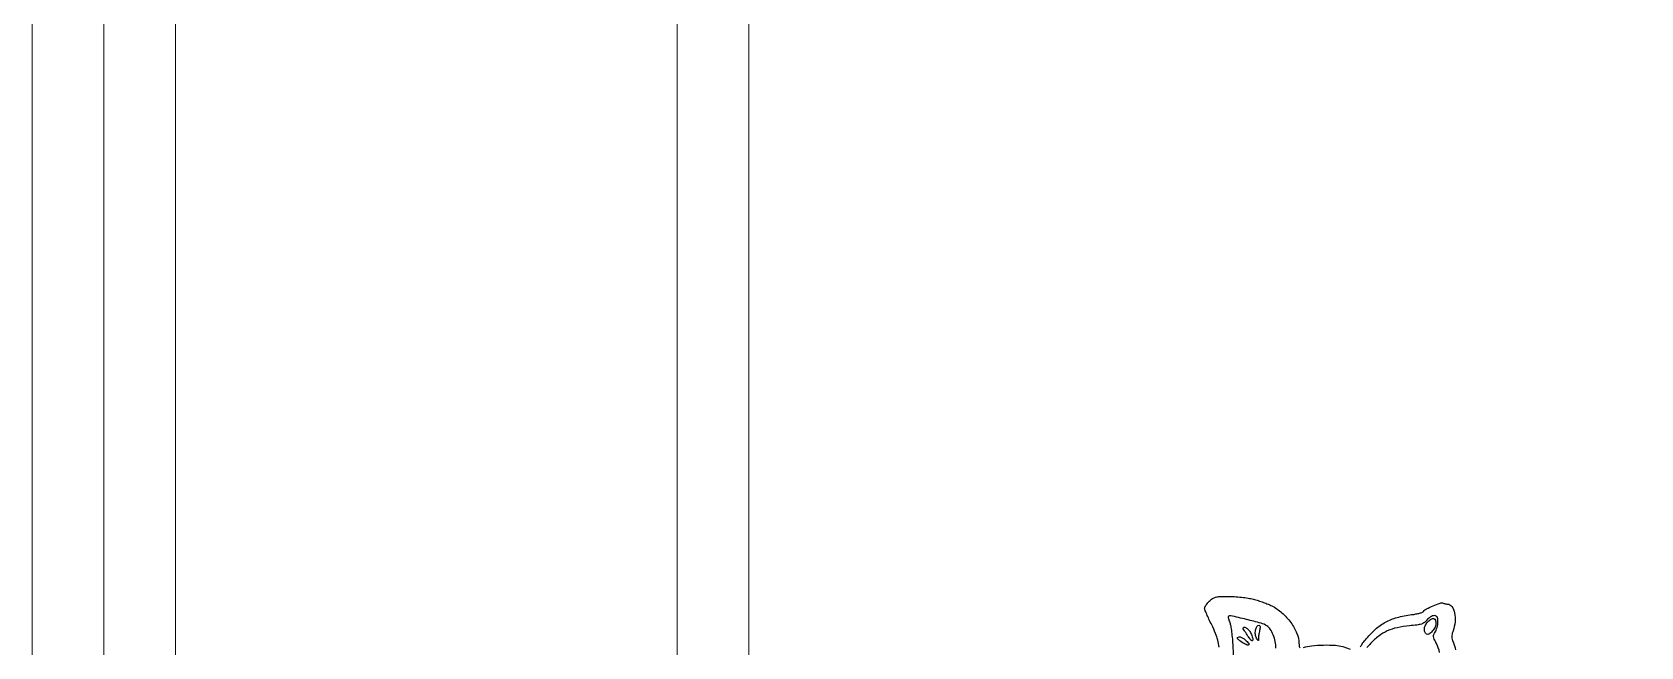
# Model space of a CAD drawing. Header units: millimetres. Extents: x 56222 to 3066687, y -650199 to -121287.
# Drawn here: x 137788.18 to 137810.62, y -183389.49 to -183380.92 of the extents above; entities that cross this region are included whole.
import ezdxf

# ---------------------------------------------------------------- set-up
doc = ezdxf.new("R2010")
doc.units = ezdxf.units.MM
doc.header["$MEASUREMENT"] = 0
doc.layers.add('FURNITURE', color=32, linetype='Continuous', lineweight=9)

msp = doc.modelspace()

# ---------------------------------------------------------------- linework, layer by layer
at = {"transparency": 33554630}
for points in [[(137804.739, -183389.498, 0.033631), (137804.72, -183389.397, 0.036655), (137804.689, -183389.305, 0.015736), (137804.635, -183389.186, -0.006027), (137804.597, -183389.107, -0.008318), (137804.565, -183389.035, -0.005628), (137804.54, -183388.974, -0.095043), (137804.536, -183388.953, -0.120955), (137804.54, -183388.936, -0.026838), (137804.555, -183388.91, -0.026387), (137804.577, -183388.882, -0.022771), (137804.602, -183388.854, -0.05281), (137804.646, -183388.819, -0.08236), (137804.69, -183388.799, -0.051364), (137804.752, -183388.79, -0.010096), (137804.865, -183388.788, -0.016829), (137804.952, -183388.791, -0.011637), (137805.05, -183388.8, -0.011749), (137805.144, -183388.813, -0.023493), (137805.217, -183388.828, -0.012918), (137805.284, -183388.848, -0.009657), (137805.356, -183388.872, -0.009777), (137805.423, -183388.898, -0.021888), (137805.473, -183388.92, -0.064347), (137805.615, -183389.018, -0.053373), (137805.739, -183389.154, -0.055932), (137805.824, -183389.305, -0.099722), (137805.853, -183389.443, 0.022257), (137805.856, -183389.487, 0.181722), (137805.864, -183389.504, 0.233386)], [(137806.71, -183389.494, -0.045473), (137806.735, -183389.452, -0.0147), (137806.78, -183389.394, -0.037098), (137806.919, -183389.248, -0.059293), (137807.06, -183389.148, -0.058566), (137807.221, -183389.083, -0.035217), (137807.425, -183389.043, 0.014792), (137807.484, -183389.034, 0.02026), (137807.536, -183389.022, 0.017482), (137807.578, -183389.009, 0.172381), (137807.592, -183388.997, -0.136564), (137807.63, -183388.963, -0.019614), (137807.724, -183388.919, -0.01818), (137807.822, -183388.882, -0.169199), (137807.867, -183388.883, 0.017587), (137807.882, -183388.888, 0.014797), (137807.899, -183388.892, 0.015052), (137807.914, -183388.895, 0.039408), (137807.925, -183388.896, -0.251679), (137807.985, -183388.928, -0.095722), (137808.023, -183389.018, -0.072424), (137808.03, -183389.142, -0.062349), (137808.002, -183389.27, 0.029551), (137807.99, -183389.315, 0.055049), (137807.986, -183389.353, 0.060847), (137807.99, -183389.388, 0.045462), (137808.003, -183389.424, -0.059776), (137808.038, -183389.534, -0.02274)], [(137805.531, -183389.509, 0.049953), (137805.521, -183389.416, 0.0466), (137805.494, -183389.324, 0.04988), (137805.453, -183389.247, 0.101107), (137805.404, -183389.199, 0.078308), (137805.325, -183389.163, 0.007337), (137805.119, -183389.11, 0.003462), (137804.9, -183389.058, 0.257912), (137804.866, -183389.068, 0.247831), (137804.864, -183389.075, 0.013987), (137804.869, -183389.097, 0.018811), (137804.876, -183389.124, 0.012446), (137804.887, -183389.154, -0.050375), (137804.9, -183389.2, -0.009602), (137804.912, -183389.284, -0.010154), (137804.923, -183389.384, -0.009181), (137804.93, -183389.487, 0.005557), (137804.943, -183389.706, 0.044291)], [(137807.814, -183389.573, 0.071957), (137807.771, -183389.447, -0.014349), (137807.741, -183389.384, -0.07672), (137807.731, -183389.348, -0.122897), (137807.735, -183389.319, -0.063539), (137807.753, -183389.287, 0.062504), (137807.767, -183389.261, 0.029857), (137807.779, -183389.224, 0.029033), (137807.788, -183389.184, 0.036563), (137807.791, -183389.146, 0.025444), (137807.788, -183389.101, 0.106828), (137807.78, -183389.075, 0.169856), (137807.764, -183389.062, 0.092851), (137807.739, -183389.057, 0.094891), (137807.715, -183389.062, 0.044234), (137807.688, -183389.076, 0.041678), (137807.66, -183389.096, 0.045635), (137807.637, -183389.12, -0.073053), (137807.603, -183389.153, -0.074705), (137807.561, -183389.174, -0.046328), (137807.498, -183389.188, -0.011376), (137807.394, -183389.199, 0.032397), (137807.223, -183389.225, 0.053585), (137807.085, -183389.27, 0.057144), (137806.966, -183389.342, 0.043209), (137806.853, -183389.445, -0.013335), (137806.798, -183389.503, -0.04379)], [(137805.914, -183389.501, -0.05398), (137806.029, -183389.477, -0.019088), (137806.196, -183389.467, -0.018477), (137806.361, -183389.47, -0.06777), (137806.464, -183389.489), (137806.567, -183389.524)]]:
    msp.add_lwpolyline(points, format="xyb", dxfattribs=at)
for points in [[(137807.764, -183389.163, -0.116971), (137807.751, -183389.217, -0.060626), (137807.713, -183389.274, -0.066025), (137807.667, -183389.315, -0.296421), (137807.634, -183389.315, -0.176206), (137807.609, -183389.284, -0.113123), (137807.604, -183389.237, -0.090758), (137807.621, -183389.185, -0.073215), (137807.657, -183389.137, -0.061111), (137807.699, -183389.104, -0.19875), (137807.733, -183389.099, -0.248025), (137807.756, -183389.119, -0.088936)], [(137805.105, -183389.397, -0.02357), (137805.151, -183389.443, -0.361051), (137805.152, -183389.463, -0.351039), (137805.132, -183389.468, -0.023194), (137805.074, -183389.439, -0.01755), (137805.043, -183389.42, -0.024503), (137805.017, -183389.401, -0.02252), (137804.998, -183389.383, -0.199272), (137804.993, -183389.373, -0.308783), (137805.004, -183389.357, -0.14991), (137805.03, -183389.355, -0.080567), (137805.068, -183389.369, -0.050049)], [(137805.167, -183389.278, -0.034941), (137805.183, -183389.305, -0.027909), (137805.196, -183389.336, -0.028696), (137805.205, -183389.366, -0.061312), (137805.208, -183389.39, -0.145523), (137805.204, -183389.406, -0.425157), (137805.193, -183389.408, -0.07988), (137805.174, -183389.389, -0.010118), (137805.141, -183389.342, -0.005353), (137805.115, -183389.303, -0.007878), (137805.094, -183389.268, -0.0042), (137805.076, -183389.239, -0.132392), (137805.074, -183389.231, -0.365614), (137805.084, -183389.219, -0.162108), (137805.106, -183389.222, -0.073672), (137805.138, -183389.244, -0.047916)], [(137805.306, -183389.252, 0.016654), (137805.3, -183389.279, 0.011036), (137805.294, -183389.311, 0.011113), (137805.29, -183389.341, 0.021155), (137805.289, -183389.366, -0.006278), (137805.287, -183389.401, -0.35491), (137805.284, -183389.405, -0.304455), (137805.278, -183389.403, -0.005349), (137805.259, -183389.371, -0.113314), (137805.244, -183389.322, -0.065436), (137805.247, -183389.26, -0.072965), (137805.265, -183389.208, -0.280391), (137805.293, -183389.192, -0.211046), (137805.303, -183389.196, -0.131358), (137805.31, -183389.208, -0.081066), (137805.311, -183389.228, -0.038685)]]:
    msp.add_lwpolyline(points, format="xyb", close=True, dxfattribs=at)
at = {"layer": 'FURNITURE', "lineweight": 0}
for p, q in [((137790.177, -183363.178), (137790.177, -183404.177)), ((137797.178, -183363.178), (137797.178, -183404.177)), ((137798.178, -183363.178), (137798.178, -183404.177))]:
    msp.add_line(p, q, dxfattribs=at)
for points in [[(137788.177, -183310.648), (137824.178, -183310.648), (137824.178, -183431.648), (137788.177, -183431.648)], [(137789.177, -183335.178), (137823.178, -183335.178), (137823.178, -183430.648), (137789.177, -183430.648)]]:
    msp.add_lwpolyline(points, close=True, dxfattribs=at)

doc.saveas('drawing.dxf')
